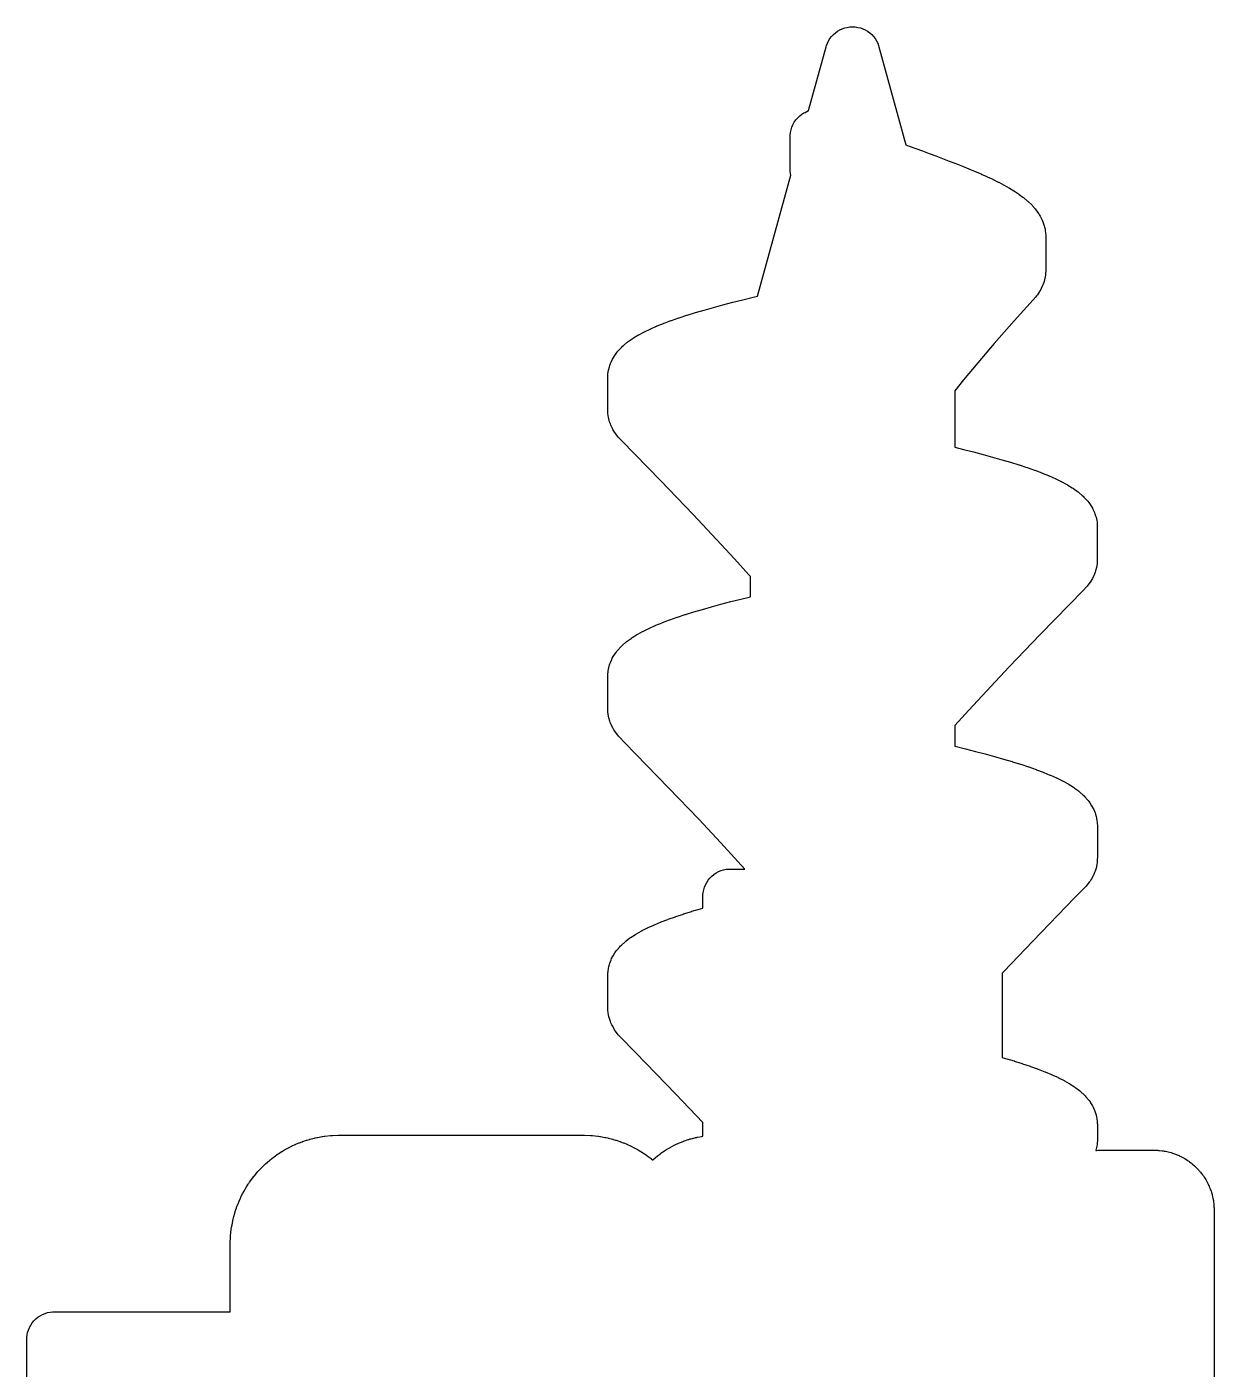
# Model space of a CAD drawing. Header units: metres. Extents: x -39.5 to 39.5, y -22 to 76.8.
# Drawn here: x -15.99 to 27.71, y 27.4 to 76.81 of the extents above; entities that cross this region are included whole.
import ezdxf

# ---------------------------------------------------------------- set-up
doc = ezdxf.new("R2010")
doc.units = ezdxf.units.M

msp = doc.modelspace()

# ---------------------------------------------------------------- linework, layer by layer
at = {"layer": 'CHANNEL'}
for p, q in [((13.695, 76.525), (13.768, 76.589)), ((13.768, 76.589), (13.847, 76.646)), ((13.847, 76.646), (13.931, 76.696)), ((13.931, 76.696), (14.019, 76.737)), ((14.019, 76.737), (14.111, 76.769)), ((14.111, 76.769), (14.206, 76.792)), ((14.206, 76.792), (14.303, 76.806)), ((14.303, 76.806), (14.4, 76.811)), ((14.4, 76.811), (14.497, 76.806)), ((14.497, 76.806), (14.594, 76.792)), ((14.594, 76.792), (14.689, 76.769)), ((14.689, 76.769), (14.781, 76.737)), ((14.781, 76.737), (14.869, 76.696)), ((14.869, 76.696), (14.953, 76.646)), ((14.953, 76.646), (15.032, 76.589)), ((15.032, 76.589), (15.105, 76.525)), ((13.429, 76.079), (13.443, 76.126)), ((13.443, 76.126), (13.474, 76.206)), ((13.474, 76.206), (13.517, 76.293)), ((13.517, 76.293), (13.569, 76.376)), ((13.569, 76.376), (13.628, 76.453)), ((13.628, 76.453), (13.695, 76.525)), ((15.105, 76.525), (15.172, 76.453)), ((15.172, 76.453), (15.231, 76.376)), ((15.231, 76.376), (15.283, 76.293)), ((15.283, 76.293), (15.326, 76.206)), ((15.326, 76.206), (15.357, 76.126)), ((15.357, 76.126), (15.371, 76.079)), ((12.782, 73.726), (13.429, 76.079)), ((15.371, 76.079), (16.363, 72.47)), ((12.535, 73.593), (12.612, 73.64)), ((12.612, 73.64), (12.657, 73.664)), ((12.657, 73.664), (12.782, 73.726)), ((12.166, 73.114), (12.206, 73.208)), ((12.206, 73.208), (12.256, 73.298)), ((12.256, 73.298), (12.314, 73.382)), ((12.314, 73.382), (12.38, 73.459)), ((12.38, 73.459), (12.454, 73.53)), ((12.454, 73.53), (12.535, 73.593)), ((12.104, 72.776), (12.106, 72.827)), ((12.104, 71.551), (12.104, 72.776)), ((12.106, 72.827), (12.115, 72.916)), ((12.115, 72.916), (12.135, 73.017)), ((12.135, 73.017), (12.166, 73.114)), ((16.363, 72.47), (16.485, 72.421)), ((16.485, 72.421), (16.723, 72.333)), ((16.723, 72.333), (16.97, 72.241)), ((16.97, 72.241), (17.219, 72.149)), ((17.219, 72.149), (17.467, 72.057)), ((17.467, 72.057), (17.714, 71.964)), ((17.714, 71.964), (17.96, 71.87)), ((17.96, 71.87), (18.203, 71.776)), ((18.203, 71.776), (18.442, 71.681)), ((18.442, 71.681), (18.678, 71.586)), ((10.902, 66.897), (12.128, 71.347)), ((12.106, 71.495), (12.104, 71.551)), ((12.117, 71.397), (12.106, 71.495)), ((12.128, 71.347), (12.117, 71.397)), ((18.678, 71.586), (18.908, 71.49)), ((18.908, 71.49), (19.129, 71.395)), ((19.129, 71.395), (19.136, 71.392)), ((19.136, 71.392), (19.348, 71.297)), ((19.348, 71.297), (19.356, 71.293)), ((19.356, 71.293), (19.559, 71.198)), ((19.559, 71.198), (19.565, 71.195)), ((19.565, 71.195), (19.572, 71.191)), ((19.572, 71.191), (19.764, 71.097)), ((19.764, 71.097), (19.771, 71.093)), ((19.771, 71.093), (19.779, 71.089)), ((19.779, 71.089), (19.961, 70.994)), ((19.961, 70.994), (19.969, 70.989)), ((19.969, 70.989), (19.979, 70.984)), ((19.979, 70.984), (20.15, 70.888)), ((20.15, 70.888), (20.16, 70.882)), ((20.16, 70.882), (20.172, 70.875)), ((20.172, 70.875), (20.332, 70.778)), ((20.332, 70.778), (20.344, 70.771)), ((20.344, 70.771), (20.357, 70.762)), ((20.357, 70.762), (20.505, 70.663)), ((20.505, 70.663), (20.519, 70.654)), ((20.519, 70.654), (20.535, 70.643)), ((20.535, 70.643), (20.671, 70.542)), ((20.671, 70.542), (20.69, 70.528)), ((20.69, 70.528), (20.707, 70.514)), ((20.707, 70.514), (20.83, 70.412)), ((20.83, 70.412), (20.851, 70.394)), ((20.851, 70.394), (20.871, 70.375)), ((20.871, 70.375), (20.981, 70.27)), ((20.981, 70.27), (21.005, 70.245)), ((21.005, 70.245), (21.028, 70.22)), ((21.028, 70.22), (21.123, 70.11)), ((21.123, 70.11), (21.15, 70.077)), ((21.15, 70.077), (21.175, 70.043)), ((21.175, 70.043), (21.255, 69.928)), ((21.255, 69.928), (21.283, 69.884)), ((21.283, 69.884), (21.308, 69.839)), ((21.308, 69.839), (21.366, 69.725)), ((21.366, 69.725), (21.384, 69.689)), ((21.384, 69.689), (21.407, 69.632)), ((21.407, 69.632), (21.42, 69.594)), ((21.42, 69.594), (21.456, 69.483)), ((21.456, 69.483), (21.469, 69.439)), ((21.469, 69.439), (21.485, 69.371)), ((21.485, 69.371), (21.492, 69.326)), ((21.492, 69.326), (21.507, 69.208)), ((21.507, 69.208), (21.512, 69.157)), ((21.512, 69.157), (21.514, 69.106)), ((21.514, 69.106), (21.514, 67.883)), ((21.506, 67.724), (21.501, 67.675)), ((21.513, 67.835), (21.506, 67.724)), ((21.514, 67.859), (21.513, 67.835)), ((21.514, 67.883), (21.514, 67.859)), ((21.395, 67.292), (21.345, 67.183)), ((21.413, 67.334), (21.395, 67.292)), ((21.437, 67.398), (21.413, 67.334)), ((21.449, 67.441), (21.437, 67.398)), ((21.478, 67.554), (21.449, 67.441)), ((21.49, 67.602), (21.478, 67.554)), ((21.501, 67.675), (21.49, 67.602)), ((9.99, 66.671), (10.361, 66.765)), ((10.361, 66.765), (10.742, 66.858)), ((10.742, 66.858), (10.902, 66.897)), ((21.044, 66.758), (20.351, 65.993)), ((21.05, 66.766), (21.044, 66.758)), ((21.142, 66.871), (21.05, 66.766)), ((21.174, 66.91), (21.142, 66.871)), ((21.203, 66.95), (21.174, 66.91)), ((21.277, 67.063), (21.203, 66.95)), ((21.298, 67.096), (21.277, 67.063)), ((21.328, 67.147), (21.298, 67.096)), ((21.345, 67.183), (21.328, 67.147)), ((8.308, 66.197), (8.617, 66.293)), ((8.617, 66.293), (8.942, 66.388)), ((8.942, 66.388), (9.28, 66.483)), ((9.28, 66.483), (9.629, 66.577)), ((9.629, 66.577), (9.99, 66.671)), ((6.969, 65.698), (7.188, 65.794)), ((7.188, 65.794), (7.198, 65.798)), ((7.198, 65.798), (7.209, 65.802)), ((7.209, 65.802), (7.445, 65.897)), ((7.445, 65.897), (7.453, 65.9)), ((7.453, 65.9), (7.463, 65.904)), ((7.463, 65.904), (7.716, 65.998)), ((7.716, 65.998), (7.723, 66.001)), ((7.723, 66.001), (7.731, 66.003)), ((7.731, 66.003), (8.002, 66.097)), ((8.002, 66.097), (8.011, 66.1)), ((8.011, 66.1), (8.301, 66.195)), ((8.301, 66.195), (8.308, 66.197)), ((20.351, 65.993), (19.617, 65.16)), ((6.117, 65.208), (6.144, 65.227)), ((6.144, 65.227), (6.289, 65.33)), ((6.289, 65.33), (6.311, 65.344)), ((6.311, 65.344), (6.333, 65.358)), ((6.333, 65.358), (6.496, 65.457)), ((6.496, 65.457), (6.514, 65.468)), ((6.514, 65.468), (6.533, 65.478)), ((6.533, 65.478), (6.714, 65.576)), ((6.714, 65.576), (6.728, 65.583)), ((6.728, 65.583), (6.743, 65.59)), ((6.743, 65.59), (6.945, 65.687)), ((6.945, 65.687), (6.956, 65.692)), ((6.956, 65.692), (6.969, 65.698)), ((5.645, 64.715), (5.727, 64.828)), ((5.727, 64.828), (5.76, 64.87)), ((5.76, 64.87), (5.795, 64.91)), ((5.795, 64.91), (5.904, 65.023)), ((5.904, 65.023), (5.933, 65.053)), ((5.933, 65.053), (5.965, 65.081)), ((5.965, 65.081), (6.092, 65.187)), ((6.092, 65.187), (6.117, 65.208)), ((19.617, 65.16), (19.006, 64.446)), ((5.419, 64.175), (5.448, 64.293)), ((5.448, 64.293), (5.462, 64.344)), ((5.462, 64.344), (5.489, 64.421)), ((5.489, 64.421), (5.511, 64.469)), ((5.511, 64.469), (5.566, 64.581)), ((5.566, 64.581), (5.586, 64.621)), ((5.586, 64.621), (5.62, 64.678)), ((5.62, 64.678), (5.645, 64.715)), ((19.006, 64.446), (18.487, 63.82)), ((5.392, 63.859), (5.393, 63.968)), ((5.392, 62.643), (5.392, 63.859)), ((5.393, 63.968), (5.395, 64.028)), ((5.395, 64.028), (5.406, 64.117)), ((5.406, 64.117), (5.419, 64.175)), ((18.487, 63.82), (18.162, 63.411)), ((18.162, 63.411), (18.16, 61.333)), ((5.394, 62.585), (5.392, 62.643)), ((5.404, 62.497), (5.394, 62.585)), ((5.416, 62.44), (5.404, 62.497)), ((5.443, 62.323), (5.416, 62.44)), ((5.457, 62.271), (5.443, 62.323)), ((5.484, 62.194), (5.457, 62.271)), ((5.505, 62.144), (5.484, 62.194)), ((5.559, 62.032), (5.505, 62.144)), ((5.579, 61.992), (5.559, 62.032)), ((5.613, 61.933), (5.579, 61.992)), ((5.638, 61.896), (5.613, 61.933)), ((5.719, 61.783), (5.638, 61.896)), ((5.752, 61.74), (5.719, 61.783)), ((5.787, 61.699), (5.752, 61.74)), ((5.891, 61.59), (5.787, 61.699)), ((7.343, 60.096), (5.891, 61.59)), ((18.16, 61.333), (18.478, 61.255)), ((18.478, 61.255), (18.848, 61.162)), ((18.848, 61.162), (19.207, 61.068)), ((19.207, 61.068), (19.555, 60.973)), ((19.555, 60.973), (19.892, 60.878)), ((19.892, 60.878), (20.215, 60.783)), ((20.215, 60.783), (20.52, 60.688)), ((20.52, 60.688), (20.528, 60.686)), ((20.528, 60.686), (20.816, 60.591)), ((20.816, 60.591), (20.825, 60.588)), ((20.825, 60.588), (21.097, 60.493)), ((21.097, 60.493), (21.104, 60.491)), ((21.104, 60.491), (21.112, 60.488)), ((21.112, 60.488), (21.364, 60.394)), ((21.364, 60.394), (21.372, 60.39)), ((21.372, 60.39), (21.382, 60.387)), ((21.382, 60.387), (21.616, 60.292)), ((21.616, 60.292), (21.626, 60.288)), ((21.626, 60.288), (21.637, 60.283)), ((21.637, 60.283), (21.854, 60.188)), ((8.533, 58.856), (7.343, 60.096)), ((21.854, 60.188), (21.866, 60.182)), ((21.866, 60.182), (21.879, 60.176)), ((21.879, 60.176), (22.078, 60.079)), ((22.078, 60.079), (22.092, 60.073)), ((22.092, 60.073), (22.108, 60.064)), ((22.108, 60.064), (22.289, 59.966)), ((22.289, 59.966), (22.308, 59.956)), ((22.308, 59.956), (22.326, 59.945)), ((22.326, 59.945), (22.488, 59.845)), ((22.488, 59.845), (22.51, 59.831)), ((22.51, 59.831), (22.532, 59.815)), ((22.532, 59.815), (22.675, 59.713)), ((22.675, 59.713), (22.702, 59.693)), ((22.702, 59.693), (22.729, 59.671)), ((22.729, 59.671), (22.853, 59.564)), ((22.853, 59.564), (22.885, 59.535)), ((22.885, 59.535), (22.916, 59.504)), ((22.916, 59.504), (23.022, 59.391)), ((23.022, 59.391), (23.058, 59.349)), ((23.058, 59.349), (23.091, 59.305)), ((23.091, 59.305), (23.17, 59.191)), ((9.397, 57.939), (8.533, 58.856)), ((23.17, 59.191), (23.195, 59.154)), ((23.195, 59.154), (23.229, 59.094)), ((23.229, 59.094), (23.249, 59.053)), ((23.249, 59.053), (23.301, 58.94)), ((23.301, 58.94), (23.322, 58.891)), ((23.322, 58.891), (23.348, 58.813)), ((23.348, 58.813), (23.361, 58.76)), ((23.361, 58.76), (23.387, 58.643)), ((23.387, 58.643), (23.398, 58.589)), ((23.398, 58.589), (23.407, 58.506)), ((23.407, 58.506), (23.408, 58.451)), ((23.408, 58.451), (23.408, 57.236)), ((10.058, 57.224), (9.397, 57.939)), ((10.582, 56.643), (10.058, 57.224)), ((23.378, 56.907), (23.347, 56.79)), ((23.391, 56.965), (23.378, 56.907)), ((23.403, 57.054), (23.391, 56.965)), ((23.406, 57.114), (23.403, 57.054)), ((23.408, 57.226), (23.406, 57.114)), ((23.408, 57.236), (23.408, 57.226)), ((10.64, 56.578), (10.582, 56.643)), ((10.64, 55.833), (10.64, 56.578)), ((23.147, 56.373), (23.064, 56.26)), ((23.172, 56.409), (23.147, 56.373)), ((23.206, 56.465), (23.172, 56.409)), ((23.227, 56.504), (23.206, 56.465)), ((23.282, 56.616), (23.227, 56.504)), ((23.305, 56.664), (23.282, 56.616)), ((23.333, 56.739), (23.305, 56.664)), ((23.347, 56.79), (23.333, 56.739)), ((22.895, 56.076), (21.311, 54.445)), ((22.996, 56.18), (22.895, 56.076)), ((23.031, 56.219), (22.996, 56.18)), ((23.064, 56.26), (23.031, 56.219)), ((8.551, 55.272), (8.873, 55.368)), ((8.873, 55.368), (9.208, 55.463)), ((9.208, 55.463), (9.555, 55.558)), ((9.555, 55.558), (9.914, 55.652)), ((9.914, 55.652), (10.282, 55.745)), ((10.282, 55.745), (10.64, 55.833)), ((7.157, 54.781), (7.39, 54.876)), ((7.39, 54.876), (7.398, 54.879)), ((7.398, 54.879), (7.408, 54.883)), ((7.408, 54.883), (7.658, 54.977)), ((7.658, 54.977), (7.665, 54.98)), ((7.665, 54.98), (7.674, 54.983)), ((7.674, 54.983), (7.941, 55.077)), ((7.941, 55.077), (7.95, 55.08)), ((7.95, 55.08), (8.237, 55.174)), ((8.237, 55.174), (8.245, 55.177)), ((8.245, 55.177), (8.551, 55.272)), ((6.292, 54.332), (6.452, 54.432)), ((6.452, 54.432), (6.471, 54.443)), ((6.471, 54.443), (6.49, 54.454)), ((6.49, 54.454), (6.667, 54.551)), ((6.667, 54.551), (6.682, 54.559)), ((6.682, 54.559), (6.698, 54.567)), ((6.698, 54.567), (6.895, 54.664)), ((6.895, 54.664), (6.907, 54.67)), ((6.907, 54.67), (6.92, 54.676)), ((6.92, 54.676), (7.136, 54.772)), ((7.136, 54.772), (7.146, 54.776)), ((7.146, 54.776), (7.157, 54.781)), ((21.311, 54.445), (20.164, 53.248)), ((5.725, 53.828), (5.761, 53.871)), ((5.761, 53.871), (5.865, 53.985)), ((5.865, 53.985), (5.896, 54.017)), ((5.896, 54.017), (5.928, 54.047)), ((5.928, 54.047), (6.051, 54.155)), ((6.051, 54.155), (6.078, 54.177)), ((6.078, 54.177), (6.105, 54.198)), ((6.105, 54.198), (6.247, 54.301)), ((6.247, 54.301), (6.269, 54.317)), ((6.269, 54.317), (6.292, 54.332)), ((5.467, 53.36), (5.487, 53.411)), ((5.487, 53.411), (5.537, 53.525)), ((5.537, 53.525), (5.556, 53.567)), ((5.556, 53.567), (5.59, 53.628)), ((5.59, 53.628), (5.615, 53.667)), ((5.615, 53.667), (5.692, 53.782)), ((5.692, 53.782), (5.725, 53.828)), ((5.391, 52.94), (5.392, 52.989)), ((5.391, 51.722), (5.391, 52.94)), ((5.392, 52.989), (5.399, 53.063)), ((5.399, 53.063), (5.408, 53.111)), ((5.408, 53.111), (5.43, 53.227)), ((5.43, 53.227), (5.442, 53.281)), ((5.442, 53.281), (5.467, 53.36)), ((20.164, 53.248), (19.326, 52.356)), ((19.326, 52.356), (18.681, 51.658)), ((5.391, 51.705), (5.391, 51.722)), ((5.392, 51.689), (5.391, 51.705)), ((5.397, 51.579), (5.392, 51.689)), ((5.401, 51.52), (5.397, 51.579)), ((5.415, 51.432), (5.401, 51.52)), ((5.43, 51.375), (5.415, 51.432)), ((18.681, 51.658), (18.169, 51.089)), ((5.463, 51.258), (5.43, 51.375)), ((5.478, 51.208), (5.463, 51.258)), ((5.508, 51.135), (5.478, 51.208)), ((5.53, 51.088), (5.508, 51.135)), ((5.589, 50.977), (5.53, 51.088)), ((5.609, 50.94), (5.589, 50.977)), ((5.644, 50.885), (5.609, 50.94)), ((18.169, 51.089), (18.16, 51.078)), ((18.16, 51.078), (18.16, 50.333)), ((5.669, 50.85), (5.644, 50.885)), ((5.754, 50.739), (5.669, 50.85)), ((5.785, 50.701), (5.754, 50.739)), ((5.818, 50.665), (5.785, 50.701)), ((6.023, 50.455), (5.818, 50.665)), ((7.629, 48.8), (6.023, 50.455)), ((18.16, 50.333), (18.179, 50.329)), ((18.179, 50.329), (18.556, 50.235)), ((18.556, 50.235), (18.924, 50.142)), ((18.924, 50.142), (19.281, 50.048)), ((19.281, 50.048), (19.627, 49.953)), ((19.627, 49.953), (19.961, 49.858)), ((19.961, 49.858), (20.277, 49.764)), ((20.277, 49.764), (20.284, 49.762)), ((20.284, 49.762), (20.584, 49.668)), ((20.584, 49.668), (20.592, 49.665)), ((20.592, 49.665), (20.877, 49.571)), ((20.877, 49.571), (20.886, 49.567)), ((20.886, 49.567), (21.154, 49.472)), ((21.154, 49.472), (21.162, 49.47)), ((21.162, 49.47), (21.17, 49.467)), ((21.17, 49.467), (21.418, 49.372)), ((21.418, 49.372), (21.427, 49.369)), ((21.427, 49.369), (21.437, 49.365)), ((21.437, 49.365), (21.667, 49.27)), ((21.667, 49.27), (21.678, 49.266)), ((21.678, 49.266), (21.689, 49.261)), ((21.689, 49.261), (21.902, 49.165)), ((21.902, 49.165), (21.915, 49.16)), ((21.915, 49.16), (21.928, 49.153)), ((21.928, 49.153), (22.124, 49.056)), ((22.124, 49.056), (22.138, 49.049)), ((22.138, 49.049), (22.154, 49.04)), ((22.154, 49.04), (22.332, 48.941)), ((22.332, 48.941), (22.351, 48.93)), ((22.351, 48.93), (22.37, 48.918)), ((22.37, 48.918), (22.528, 48.818)), ((8.736, 47.642), (7.629, 48.8)), ((22.528, 48.818), (22.551, 48.803)), ((22.551, 48.803), (22.574, 48.787)), ((22.574, 48.787), (22.714, 48.683)), ((22.714, 48.683), (22.742, 48.661)), ((22.742, 48.661), (22.769, 48.638)), ((22.769, 48.638), (22.89, 48.53)), ((22.89, 48.53), (22.922, 48.499)), ((22.922, 48.499), (22.953, 48.466)), ((22.953, 48.466), (23.05, 48.357)), ((23.05, 48.357), (23.074, 48.328)), ((23.074, 48.328), (23.109, 48.282)), ((23.109, 48.282), (23.13, 48.251)), ((23.13, 48.251), (23.2, 48.142)), ((23.2, 48.142), (23.225, 48.102)), ((23.225, 48.102), (23.258, 48.039)), ((23.258, 48.039), (23.277, 47.996)), ((23.277, 47.996), (23.324, 47.882)), ((9.55, 46.775), (8.736, 47.642)), ((23.324, 47.882), (23.343, 47.829)), ((23.343, 47.829), (23.367, 47.748)), ((23.367, 47.748), (23.377, 47.693)), ((23.377, 47.693), (23.397, 47.579)), ((23.397, 47.579), (23.403, 47.537)), ((23.403, 47.537), (23.409, 47.472)), ((23.409, 47.472), (23.41, 47.429)), ((23.41, 47.429), (23.41, 46.211)), ((10.178, 46.092), (9.55, 46.775)), ((10.431, 45.81), (10.178, 46.092)), ((23.394, 45.986), (23.378, 45.899)), ((23.4, 46.044), (23.394, 45.986)), ((23.408, 46.157), (23.4, 46.044)), ((23.409, 46.184), (23.408, 46.157)), ((23.41, 46.211), (23.409, 46.184)), ((9.088, 45.402), (9.151, 45.479)), ((9.151, 45.479), (9.221, 45.549)), ((9.221, 45.549), (9.298, 45.612)), ((9.298, 45.612), (9.38, 45.667)), ((9.38, 45.667), (9.468, 45.714)), ((9.468, 45.714), (9.559, 45.752)), ((9.559, 45.752), (9.654, 45.781)), ((9.654, 45.781), (9.752, 45.8)), ((9.752, 45.8), (9.839, 45.809)), ((9.839, 45.809), (9.888, 45.81)), ((9.888, 45.81), (10.431, 45.81)), ((23.256, 45.561), (23.196, 45.45)), ((23.28, 45.606), (23.256, 45.561)), ((23.31, 45.678), (23.28, 45.606)), ((23.326, 45.726), (23.31, 45.678)), ((23.362, 45.842), (23.326, 45.726)), ((23.378, 45.899), (23.362, 45.842)), ((8.9, 44.948), (8.919, 45.046)), ((8.919, 45.046), (8.948, 45.141)), ((8.948, 45.141), (8.986, 45.232)), ((8.986, 45.232), (9.033, 45.32)), ((9.033, 45.32), (9.088, 45.402)), ((22.973, 45.154), (22.575, 44.748)), ((23.002, 45.185), (22.973, 45.154)), ((23.029, 45.218), (23.002, 45.185)), ((23.115, 45.328), (23.029, 45.218)), ((23.14, 45.361), (23.115, 45.328)), ((23.175, 45.414), (23.14, 45.361)), ((23.196, 45.45), (23.175, 45.414)), ((8.89, 44.812), (8.891, 44.861)), ((8.89, 44.373), (8.89, 44.812)), ((8.891, 44.861), (8.9, 44.948)), ((22.575, 44.748), (21.036, 43.16)), ((7.617, 43.962), (7.88, 44.056)), ((7.88, 44.056), (7.89, 44.059)), ((7.89, 44.059), (8.174, 44.154)), ((8.174, 44.154), (8.182, 44.157)), ((8.182, 44.157), (8.48, 44.251)), ((8.48, 44.251), (8.487, 44.253)), ((8.487, 44.253), (8.804, 44.348)), ((8.804, 44.348), (8.89, 44.373)), ((6.447, 43.429), (6.621, 43.527)), ((6.621, 43.527), (6.636, 43.535)), ((6.636, 43.535), (6.653, 43.544)), ((6.653, 43.544), (6.846, 43.641)), ((6.846, 43.641), (6.859, 43.647)), ((6.859, 43.647), (6.873, 43.653)), ((6.873, 43.653), (7.084, 43.749)), ((7.084, 43.749), (7.095, 43.754)), ((7.095, 43.754), (7.106, 43.759)), ((7.106, 43.759), (7.335, 43.854)), ((7.335, 43.854), (7.344, 43.858)), ((7.344, 43.858), (7.354, 43.862)), ((7.354, 43.862), (7.601, 43.956)), ((7.601, 43.956), (7.608, 43.959)), ((7.608, 43.959), (7.617, 43.962)), ((5.859, 42.98), (5.892, 43.012)), ((5.892, 43.012), (6.012, 43.121)), ((6.012, 43.121), (6.039, 43.145)), ((6.039, 43.145), (6.067, 43.168)), ((6.067, 43.168), (6.205, 43.272)), ((6.205, 43.272), (6.228, 43.289)), ((6.228, 43.289), (6.252, 43.305)), ((6.252, 43.305), (6.408, 43.405)), ((6.408, 43.405), (6.427, 43.417)), ((6.427, 43.417), (6.447, 43.429)), ((21.036, 43.16), (19.968, 42.04)), ((5.51, 42.466), (5.528, 42.511)), ((5.528, 42.511), (5.561, 42.576)), ((5.561, 42.576), (5.585, 42.617)), ((5.585, 42.617), (5.653, 42.727)), ((5.653, 42.727), (5.674, 42.759)), ((5.674, 42.759), (5.709, 42.806)), ((5.709, 42.806), (5.734, 42.836)), ((5.734, 42.836), (5.828, 42.946)), ((5.828, 42.946), (5.859, 42.98)), ((5.392, 41.982), (5.398, 42.038)), ((5.398, 42.038), (5.416, 42.159)), ((5.416, 42.159), (5.425, 42.215)), ((5.425, 42.215), (5.447, 42.298)), ((5.447, 42.298), (5.466, 42.351)), ((5.466, 42.351), (5.51, 42.466)), ((19.968, 42.04), (19.91, 41.978)), ((5.39, 41.927), (5.392, 41.982)), ((5.39, 40.698), (5.39, 41.927)), ((19.91, 41.978), (19.91, 38.873)), ((5.391, 40.662), (5.39, 40.698)), ((5.394, 40.626), (5.391, 40.662)), ((5.405, 40.509), (5.394, 40.626)), ((5.412, 40.452), (5.405, 40.509)), ((5.43, 40.366), (5.412, 40.452)), ((5.447, 40.311), (5.43, 40.366)), ((5.485, 40.195), (5.447, 40.311)), ((5.502, 40.148), (5.485, 40.195)), ((5.533, 40.078), (5.502, 40.148)), ((5.557, 40.034), (5.533, 40.078)), ((5.62, 39.924), (5.557, 40.034)), ((5.641, 39.889), (5.62, 39.924)), ((5.676, 39.838), (5.641, 39.889)), ((5.701, 39.806), (5.676, 39.838)), ((5.788, 39.698), (5.701, 39.806)), ((5.812, 39.67), (5.788, 39.698)), ((5.837, 39.644), (5.812, 39.67)), ((6.419, 39.05), (5.837, 39.644)), ((7.894, 37.524), (6.419, 39.05)), ((19.91, 38.873), (20.029, 38.838)), ((20.029, 38.838), (20.343, 38.744)), ((20.343, 38.744), (20.35, 38.742)), ((20.35, 38.742), (20.646, 38.647)), ((20.646, 38.647), (20.655, 38.645)), ((20.655, 38.645), (20.936, 38.55)), ((20.936, 38.55), (20.942, 38.548)), ((20.942, 38.548), (20.95, 38.545)), ((20.95, 38.545), (21.211, 38.452)), ((21.211, 38.452), (21.219, 38.449)), ((21.219, 38.449), (21.227, 38.446)), ((21.227, 38.446), (21.472, 38.351)), ((21.472, 38.351), (21.481, 38.348)), ((21.481, 38.348), (21.491, 38.344)), ((21.491, 38.344), (21.718, 38.249)), ((21.718, 38.249), (21.729, 38.244)), ((21.729, 38.244), (21.74, 38.239)), ((21.74, 38.239), (21.95, 38.143)), ((21.95, 38.143), (21.963, 38.137)), ((21.963, 38.137), (21.977, 38.13)), ((21.977, 38.13), (22.168, 38.033)), ((22.168, 38.033), (22.183, 38.025)), ((22.183, 38.025), (22.2, 38.015)), ((22.2, 38.015), (22.374, 37.916)), ((22.374, 37.916), (22.394, 37.904)), ((22.394, 37.904), (22.414, 37.892)), ((22.414, 37.892), (22.568, 37.791)), ((22.568, 37.791), (22.592, 37.774)), ((22.592, 37.774), (22.616, 37.757)), ((22.616, 37.757), (22.751, 37.653)), ((22.751, 37.653), (22.78, 37.629)), ((22.78, 37.629), (22.808, 37.604)), ((22.808, 37.604), (22.925, 37.495)), ((8.89, 36.479), (7.894, 37.524)), ((22.925, 37.495), (22.959, 37.461)), ((22.959, 37.461), (22.991, 37.425)), ((22.991, 37.425), (23.083, 37.315)), ((23.083, 37.315), (23.108, 37.284)), ((23.108, 37.284), (23.142, 37.235)), ((23.142, 37.235), (23.163, 37.201)), ((23.163, 37.201), (23.229, 37.092)), ((23.229, 37.092), (23.253, 37.049)), ((23.253, 37.049), (23.285, 36.982)), ((23.285, 36.982), (23.303, 36.936)), ((23.303, 36.936), (23.344, 36.821)), ((23.344, 36.821), (23.362, 36.766)), ((23.362, 36.766), (23.382, 36.682)), ((23.382, 36.682), (23.39, 36.625)), ((23.39, 36.625), (23.405, 36.506)), ((8.89, 35.973), (8.89, 36.479)), ((23.405, 36.506), (23.409, 36.46)), ((23.409, 36.46), (23.41, 36.414)), ((23.41, 36.414), (23.41, 35.788)), ((-6.343, 35.561), (-6.25, 35.608)), ((-6.25, 35.608), (-6.24, 35.613)), ((-6.24, 35.613), (-6.228, 35.619)), ((-6.228, 35.619), (-6.117, 35.669)), ((-6.117, 35.669), (-6.105, 35.675)), ((-6.105, 35.675), (-6.092, 35.68)), ((-6.092, 35.68), (-5.979, 35.727)), ((-5.979, 35.727), (-5.968, 35.732)), ((-5.968, 35.732), (-5.955, 35.737)), ((-5.955, 35.737), (-5.859, 35.773)), ((-5.859, 35.773), (-5.847, 35.777)), ((-5.847, 35.777), (-5.833, 35.782)), ((-5.833, 35.782), (-5.699, 35.826)), ((-5.699, 35.826), (-5.688, 35.83)), ((-5.688, 35.83), (-5.675, 35.834)), ((-5.675, 35.834), (-5.594, 35.858)), ((-5.594, 35.858), (-5.582, 35.861)), ((-5.582, 35.861), (-5.568, 35.865)), ((-5.568, 35.865), (-5.413, 35.905)), ((-5.413, 35.905), (-5.401, 35.907)), ((-5.401, 35.907), (-5.388, 35.91)), ((-5.388, 35.91), (-5.324, 35.924)), ((-5.324, 35.924), (-5.311, 35.927)), ((-5.311, 35.927), (-5.297, 35.93)), ((-5.297, 35.93), (-5.122, 35.961)), ((-5.122, 35.961), (-5.11, 35.963)), ((-5.11, 35.963), (-5.097, 35.965)), ((-5.097, 35.965), (-5.05, 35.972)), ((-5.05, 35.972), (-5.037, 35.974)), ((-5.037, 35.974), (-5.023, 35.976)), ((-5.023, 35.976), (-4.823, 35.997)), ((-4.823, 35.997), (-4.805, 35.998)), ((-4.805, 35.998), (-4.785, 36)), ((-4.785, 36), (-4.775, 36.001)), ((-4.775, 36.001), (-4.748, 36.002)), ((-4.748, 36.002), (-4.531, 36.01)), ((-4.531, 36.01), (-4.519, 36.01)), ((-4.519, 36.01), (-4.505, 36.01)), ((-4.505, 36.01), (4.504, 36.01)), ((4.504, 36.01), (4.516, 36.01)), ((4.516, 36.01), (4.529, 36.01)), ((4.529, 36.01), (4.748, 36.002)), ((4.748, 36.002), (4.775, 36.001)), ((4.775, 36.001), (4.787, 36)), ((4.787, 36), (4.797, 35.999)), ((4.797, 35.999), (4.823, 35.997)), ((4.823, 35.997), (5.021, 35.976)), ((5.021, 35.976), (5.034, 35.974)), ((5.034, 35.974), (5.049, 35.972)), ((5.049, 35.972), (5.096, 35.966)), ((5.096, 35.966), (5.107, 35.964)), ((5.107, 35.964), (5.12, 35.962)), ((5.12, 35.962), (5.296, 35.93)), ((5.296, 35.93), (5.309, 35.928)), ((5.309, 35.928), (5.323, 35.925)), ((5.323, 35.925), (5.387, 35.911)), ((5.387, 35.911), (5.399, 35.908)), ((5.399, 35.908), (5.412, 35.905)), ((5.412, 35.905), (5.566, 35.865)), ((5.566, 35.865), (5.579, 35.862)), ((5.579, 35.862), (5.593, 35.858)), ((5.593, 35.858), (5.674, 35.834)), ((5.674, 35.834), (5.685, 35.831)), ((5.685, 35.831), (5.698, 35.827)), ((5.698, 35.827), (5.832, 35.782)), ((5.832, 35.782), (5.844, 35.778)), ((5.844, 35.778), (5.858, 35.773)), ((5.858, 35.773), (5.954, 35.737)), ((5.954, 35.737), (5.965, 35.733)), ((5.965, 35.733), (5.978, 35.728)), ((5.978, 35.728), (6.091, 35.681)), ((6.091, 35.681), (6.103, 35.676)), ((6.103, 35.676), (6.116, 35.67)), ((6.116, 35.67), (6.227, 35.619)), ((6.227, 35.619), (6.237, 35.614)), ((6.237, 35.614), (6.249, 35.608)), ((6.249, 35.608), (6.342, 35.562)), ((7.656, 35.546), (7.742, 35.594)), ((7.742, 35.594), (7.753, 35.6)), ((7.753, 35.6), (7.766, 35.607)), ((7.766, 35.607), (7.863, 35.655)), ((7.863, 35.655), (7.874, 35.661)), ((7.874, 35.661), (7.886, 35.667)), ((7.886, 35.667), (7.964, 35.703)), ((7.964, 35.703), (7.976, 35.708)), ((7.976, 35.708), (7.989, 35.714)), ((7.989, 35.714), (8.101, 35.761)), ((8.101, 35.761), (8.112, 35.765)), ((8.112, 35.765), (8.125, 35.77)), ((8.125, 35.77), (8.193, 35.796)), ((8.193, 35.796), (8.205, 35.8)), ((8.205, 35.8), (8.219, 35.805)), ((8.219, 35.805), (8.346, 35.848)), ((8.346, 35.848), (8.357, 35.851)), ((8.357, 35.851), (8.37, 35.856)), ((8.37, 35.856), (8.428, 35.873)), ((8.428, 35.873), (8.44, 35.876)), ((8.44, 35.876), (8.455, 35.88)), ((8.455, 35.88), (8.596, 35.917)), ((8.596, 35.917), (8.608, 35.919)), ((8.608, 35.919), (8.621, 35.923)), ((8.621, 35.923), (8.668, 35.933)), ((8.668, 35.933), (8.681, 35.935)), ((8.681, 35.935), (8.695, 35.938)), ((8.695, 35.938), (8.855, 35.967)), ((8.855, 35.967), (8.881, 35.971)), ((8.881, 35.971), (8.89, 35.973)), ((23.4, 35.652), (23.381, 35.554)), ((23.409, 35.739), (23.4, 35.652)), ((23.41, 35.788), (23.409, 35.739)), ((-7.208, 34.957), (-7.06, 35.086)), ((-7.06, 35.086), (-7.05, 35.094)), ((-7.05, 35.094), (-7.039, 35.104)), ((-7.039, 35.104), (-7.002, 35.134)), ((-7.002, 35.134), (-6.993, 35.141)), ((-6.993, 35.141), (-6.982, 35.149)), ((-6.982, 35.149), (-6.84, 35.256)), ((-6.84, 35.256), (-6.83, 35.264)), ((-6.83, 35.264), (-6.818, 35.272)), ((-6.818, 35.272), (-6.763, 35.31)), ((-6.763, 35.31), (-6.754, 35.317)), ((-6.754, 35.317), (-6.742, 35.324)), ((-6.742, 35.324), (-6.609, 35.41)), ((-6.609, 35.41), (-6.598, 35.417)), ((-6.598, 35.417), (-6.586, 35.425)), ((-6.586, 35.425), (-6.512, 35.468)), ((-6.512, 35.468), (-6.502, 35.474)), ((-6.502, 35.474), (-6.49, 35.481)), ((-6.49, 35.481), (-6.368, 35.548)), ((-6.368, 35.548), (-6.356, 35.555)), ((-6.356, 35.555), (-6.343, 35.561)), ((6.342, 35.562), (6.354, 35.556)), ((6.354, 35.556), (6.366, 35.549)), ((6.366, 35.549), (6.489, 35.482)), ((6.489, 35.482), (6.5, 35.476)), ((6.5, 35.476), (6.511, 35.469)), ((6.511, 35.469), (6.584, 35.426)), ((6.584, 35.426), (6.596, 35.419)), ((6.596, 35.419), (6.608, 35.411)), ((6.608, 35.411), (6.741, 35.325)), ((6.741, 35.325), (6.751, 35.318)), ((6.751, 35.318), (6.762, 35.311)), ((6.762, 35.311), (6.817, 35.273)), ((6.817, 35.273), (6.827, 35.265)), ((6.827, 35.265), (6.839, 35.257)), ((6.839, 35.257), (6.981, 35.15)), ((6.981, 35.15), (6.991, 35.143)), ((6.991, 35.143), (7.001, 35.134)), ((7.001, 35.134), (7.038, 35.104)), ((7.038, 35.104), (7.043, 35.1)), ((7.043, 35.1), (7.13, 35.177)), ((7.13, 35.177), (7.139, 35.185)), ((7.139, 35.185), (7.151, 35.195)), ((7.151, 35.195), (7.205, 35.239)), ((7.205, 35.239), (7.215, 35.247)), ((7.215, 35.247), (7.225, 35.255)), ((7.225, 35.255), (7.324, 35.33)), ((7.324, 35.33), (7.334, 35.338)), ((7.334, 35.338), (7.346, 35.346)), ((7.346, 35.346), (7.414, 35.394)), ((7.414, 35.394), (7.424, 35.401)), ((7.424, 35.401), (7.435, 35.409)), ((7.435, 35.409), (7.528, 35.469)), ((7.528, 35.469), (7.539, 35.476)), ((7.539, 35.476), (7.552, 35.484)), ((7.552, 35.484), (7.634, 35.533)), ((7.634, 35.533), (7.644, 35.539)), ((7.644, 35.539), (7.656, 35.546)), ((23.352, 35.459), (23.349, 35.453)), ((23.349, 35.453), (23.35, 35.453)), ((23.35, 35.453), (23.356, 35.453)), ((23.381, 35.554), (23.352, 35.459)), ((23.356, 35.453), (23.371, 35.454)), ((23.371, 35.454), (23.384, 35.453)), ((23.384, 35.453), (23.439, 35.459)), ((23.439, 35.459), (23.488, 35.46)), ((23.488, 35.46), (25.504, 35.46)), ((25.504, 35.46), (25.517, 35.46)), ((25.517, 35.46), (25.532, 35.46)), ((25.532, 35.46), (25.636, 35.456)), ((25.636, 35.456), (25.665, 35.454)), ((25.665, 35.454), (25.694, 35.451)), ((25.694, 35.451), (25.802, 35.439)), ((25.802, 35.439), (25.837, 35.434)), ((25.837, 35.434), (25.871, 35.428)), ((25.871, 35.428), (25.918, 35.419)), ((25.918, 35.419), (25.963, 35.411)), ((25.963, 35.411), (26.013, 35.4)), ((26.013, 35.4), (26.124, 35.37)), ((26.124, 35.37), (26.151, 35.362)), ((26.151, 35.362), (26.179, 35.353)), ((26.179, 35.353), (26.282, 35.317)), ((26.282, 35.317), (26.312, 35.305)), ((26.312, 35.305), (26.343, 35.293)), ((26.343, 35.293), (26.389, 35.272)), ((26.389, 35.272), (26.42, 35.259)), ((26.42, 35.259), (26.452, 35.245)), ((26.452, 35.245), (26.483, 35.229)), ((26.483, 35.229), (26.58, 35.178)), ((26.58, 35.178), (26.605, 35.164)), ((26.605, 35.164), (26.63, 35.149)), ((26.63, 35.149), (26.722, 35.091)), ((26.722, 35.091), (26.748, 35.074)), ((-7.618, 34.521), (-7.487, 34.675)), ((-7.487, 34.675), (-7.478, 34.685)), ((-7.478, 34.685), (-7.468, 34.696)), ((-7.468, 34.696), (-7.44, 34.727)), ((-7.44, 34.727), (-7.431, 34.736)), ((-7.431, 34.736), (-7.421, 34.747)), ((-7.421, 34.747), (-7.281, 34.889)), ((-7.281, 34.889), (-7.272, 34.898)), ((-7.272, 34.898), (-7.261, 34.908)), ((-7.261, 34.908), (-7.229, 34.939)), ((-7.229, 34.939), (-7.219, 34.947)), ((-7.219, 34.947), (-7.208, 34.957)), ((26.748, 35.074), (26.774, 35.056)), ((26.774, 35.056), (26.806, 35.032)), ((26.806, 35.032), (26.852, 34.998)), ((26.852, 34.998), (26.876, 34.98)), ((26.876, 34.98), (26.9, 34.96)), ((26.9, 34.96), (26.983, 34.888)), ((26.983, 34.888), (27.009, 34.865)), ((27.009, 34.865), (27.033, 34.841)), ((27.033, 34.841), (27.121, 34.751)), ((27.121, 34.751), (27.136, 34.734)), ((27.136, 34.734), (27.151, 34.718)), ((27.151, 34.718), (27.21, 34.65)), ((27.21, 34.65), (27.235, 34.619)), ((27.235, 34.619), (27.259, 34.587)), ((-7.958, 34.03), (-7.906, 34.113)), ((-7.906, 34.113), (-7.848, 34.207)), ((-7.848, 34.207), (-7.832, 34.231)), ((-7.832, 34.231), (-7.823, 34.245)), ((-7.823, 34.245), (-7.815, 34.257)), ((-7.815, 34.257), (-7.799, 34.279)), ((-7.799, 34.279), (-7.676, 34.448)), ((-7.676, 34.448), (-7.668, 34.458)), ((-7.668, 34.458), (-7.659, 34.47)), ((-7.659, 34.47), (-7.635, 34.5)), ((-7.635, 34.5), (-7.627, 34.51)), ((-7.627, 34.51), (-7.618, 34.521)), ((27.259, 34.587), (27.278, 34.559)), ((27.278, 34.559), (27.287, 34.549)), ((27.287, 34.549), (27.315, 34.512)), ((27.315, 34.512), (27.341, 34.472)), ((27.341, 34.472), (27.401, 34.376)), ((27.401, 34.376), (27.414, 34.354)), ((27.414, 34.354), (27.426, 34.332)), ((27.426, 34.332), (27.477, 34.237)), ((27.477, 34.237), (27.492, 34.208)), ((27.492, 34.208), (27.506, 34.178)), ((27.506, 34.178), (27.522, 34.139)), ((27.522, 34.139), (27.544, 34.089)), ((-8.182, 33.583), (-8.136, 33.691)), ((-8.136, 33.691), (-8.124, 33.717)), ((-8.124, 33.717), (-8.118, 33.728)), ((-8.118, 33.728), (-8.113, 33.74)), ((-8.113, 33.74), (-8.1, 33.766)), ((-8.1, 33.766), (-8.054, 33.853)), ((-8.054, 33.853), (-8.001, 33.954)), ((-8.001, 33.954), (-7.988, 33.979)), ((-7.988, 33.979), (-7.98, 33.992)), ((-7.98, 33.992), (-7.973, 34.005)), ((-7.973, 34.005), (-7.958, 34.03)), ((27.544, 34.089), (27.555, 34.062)), ((27.555, 34.062), (27.566, 34.035)), ((27.566, 34.035), (27.597, 33.948)), ((27.597, 33.948), (27.612, 33.901)), ((27.612, 33.901), (27.631, 33.826)), ((27.631, 33.826), (27.631, 33.823)), ((27.631, 33.823), (27.634, 33.814)), ((27.634, 33.814), (27.634, 33.814)), ((27.634, 33.814), (27.655, 33.742)), ((27.655, 33.742), (27.665, 33.693)), ((27.665, 33.693), (27.681, 33.606)), ((27.681, 33.606), (27.685, 33.585)), ((-8.377, 33.015), (-8.345, 33.138)), ((-8.345, 33.138), (-8.339, 33.159)), ((-8.339, 33.159), (-8.335, 33.172)), ((-8.335, 33.172), (-8.332, 33.182)), ((-8.332, 33.182), (-8.323, 33.209)), ((-8.323, 33.209), (-8.29, 33.303)), ((-8.29, 33.303), (-8.25, 33.419)), ((-8.25, 33.419), (-8.243, 33.438)), ((-8.243, 33.438), (-8.237, 33.455)), ((-8.237, 33.455), (-8.233, 33.465)), ((-8.233, 33.465), (-8.222, 33.492)), ((-8.222, 33.492), (-8.182, 33.583)), ((27.685, 33.585), (27.688, 33.563)), ((27.688, 33.563), (27.697, 33.491)), ((27.697, 33.491), (27.702, 33.442)), ((27.702, 33.442), (27.703, 33.403)), ((27.703, 33.403), (27.703, 33.4)), ((27.703, 33.4), (27.703, 33.394)), ((27.703, 33.394), (27.704, 33.379)), ((27.704, 33.379), (27.704, 33.375)), ((27.704, 33.375), (27.708, 33.333)), ((27.708, 33.333), (27.71, 33.284)), ((27.71, 33.284), (27.71, 33.268)), ((27.71, 33.268), (27.71, 33.262)), ((27.71, 33.262), (27.71, 33.256)), ((27.71, 33.256), (27.71, 33.251)), ((27.71, 33.251), (27.71, 18.567)), ((-8.464, 32.606), (-8.461, 32.626)), ((-8.461, 32.626), (-8.443, 32.718)), ((-8.443, 32.718), (-8.418, 32.852)), ((-8.418, 32.852), (-8.414, 32.872)), ((-8.414, 32.872), (-8.408, 32.901)), ((-8.408, 32.901), (-8.403, 32.92)), ((-8.403, 32.92), (-8.377, 33.015)), ((-8.51, 32.032), (-8.501, 32.267)), ((-8.501, 32.267), (-8.5, 32.287)), ((-8.5, 32.287), (-8.498, 32.309)), ((-8.498, 32.309), (-8.496, 32.328)), ((-8.496, 32.328), (-8.487, 32.409)), ((-8.487, 32.409), (-8.47, 32.561)), ((-8.47, 32.561), (-8.468, 32.581)), ((-8.468, 32.581), (-8.464, 32.606)), ((-8.51, 32.017), (-8.51, 32.032)), ((-8.51, 32.004), (-8.51, 32.017)), ((-8.51, 29.51), (-8.51, 32.004)), ((-15.797, 29.102), (-15.734, 29.179)), ((-15.734, 29.179), (-15.664, 29.249)), ((-15.664, 29.249), (-15.587, 29.312)), ((-15.587, 29.312), (-15.505, 29.367)), ((-15.505, 29.367), (-15.417, 29.414)), ((-15.417, 29.414), (-15.326, 29.452)), ((-15.326, 29.452), (-15.231, 29.481)), ((-15.231, 29.481), (-15.133, 29.5)), ((-15.133, 29.5), (-15.046, 29.509)), ((-15.046, 29.509), (-14.997, 29.51)), ((-14.997, 29.51), (-8.51, 29.51)), ((-15.985, 28.648), (-15.966, 28.746)), ((-15.966, 28.746), (-15.937, 28.841)), ((-15.937, 28.841), (-15.899, 28.932)), ((-15.899, 28.932), (-15.852, 29.02)), ((-15.852, 29.02), (-15.797, 29.102)), ((-15.995, 28.512), (-15.994, 28.561)), ((-15.995, 25.988), (-15.995, 28.512)), ((-15.994, 28.561), (-15.985, 28.648))]:
    msp.add_line(p, q, dxfattribs=at)

doc.saveas('drawing.dxf')
